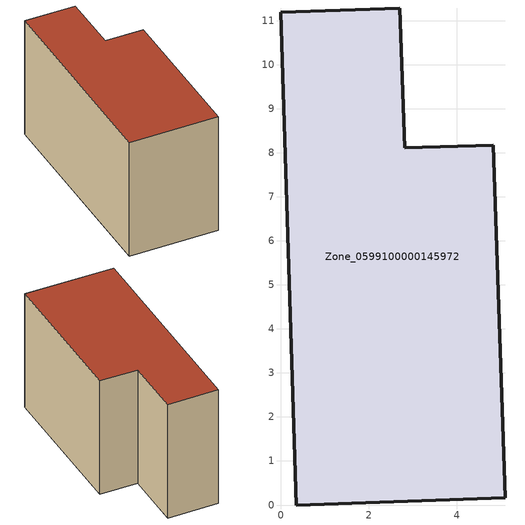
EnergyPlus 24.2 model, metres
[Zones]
Zone_0599100000145972
 floor ground (C_G): 0.35,0 0,11.19 2.7,11.29 2.82,8.11 4.83,8.17 5.1,0.16 z0
 wall outside (C_F): 0.35,0 5.1,0.16 4.83,8.17 2.82,8.11 2.7,11.29 0,11.19 0.35,0 z0:6.63
 roof outside (C_R): 0,11.19 0.35,0 5.1,0.16 4.83,8.17 2.82,8.11 2.7,11.29 z6.63
[BUILDING]
Pand.0599100000145972: North Axis=0; Terrain=City; Loads Convergence Tolerance Value=0.04; Temperature Convergence Tolerance Value=0.4; Solar Distribution=FullExterior; Maximum Number of Warmup Days=25; Minimum Number of Warmup Days=1
[Site:Location]
Rotterdam.The.Hague.AP_ZH_NLD Design_Conditions: Latitude=51.96; Longitude=4.45; Time Zone=1; Elevation=-4.5
[SITE:GROUNDTEMPERATURE:BUILDINGSURFACE]
18, 18, 18, 18, 18, 18, 18, 18, 18, 18, 18, 18
[MATERIAL] Thermal Absorptance=0.9; Solar Absorptance=0.7; Visible Absorptance=0.7
Name | Roughness | Thickness | Conductivity | Density | Specific Heat
G.TI.1946 | MediumSmooth | 0.15 | 1 | 540 | 1210
F.TI.1946 | Rough | 0.3 | 0.857143 | 1920 | 840
R.TI.1946 | MediumRough | 0.2 | 0.1 | 1500 | 1000
[CONSTRUCTION]
C_G: G.TI.1946
C_F: F.TI.1946
C_R: R.TI.1946
[ZONE]
Zone_0599100000145972: Type=1; Multiplier=1; Ceiling Height=Autocalculate; Volume=Autocalculate; Floor Area=autocalculate; Part of Total Floor Area=Yes
[ZONEINFILTRATION:DESIGNFLOWRATE]
Infil_Zone_0599100000145972: Zone or ZoneList or Space or SpaceList=Zone_0599100000145972; Schedule=AlwaysOn; Design Flow Rate Calculation Method=Flow/Area; Flow Rate per Floor Area=0.003; Constant Term Coefficient=1; Temperature Term Coefficient=0; Velocity Term Coefficient=0; Velocity Squared Term Coefficient=0
[HVACTEMPLATE:ZONE:IDEALLOADSAIRSYSTEM]
Zone_0599100000145972: Maximum Heating Supply Air Temperature=50; Minimum Cooling Supply Air Temperature=13; Maximum Heating Supply Air Humidity Ratio=0.0156; Minimum Cooling Supply Air Humidity Ratio=0.0077; Heating Limit=NoLimit; Cooling Limit=NoLimit; Dehumidification Control Type=ConstantSensibleHeatRatio; Cooling Sensible Heat Ratio=0.7; Dehumidification Setpoint=60; Humidification Control Type=None; Humidification Setpoint=30; Outdoor Air Method=None; Outdoor Air Flow Rate per Person=0.00944; Outdoor Air Flow Rate per Zone Floor Area=0; Outdoor Air Flow Rate per Zone=0; Demand Controlled Ventilation Type=None; Outdoor Air Economizer Type=NoEconomizer; Heat Recovery Type=None; Sensible Heat Recovery Effectiveness=0.7; Latent Heat Recovery Effectiveness=0.65
[ZONECONTROL:THERMOSTAT]
ThermostatControl_Zone_0599100000145972: Zone or ZoneList=Zone_0599100000145972; Control Type Schedule=DualSetpointControlType; Control 1=Thermostat_Zone_0599100000145972; Temperature Difference Between Cutout And Setpoint=0
[THERMOSTATSETPOINT:DUALSETPOINT]
Thermostat_Zone_0599100000145972: Heating Setpoint Temperature Schedule=HeatingSetpoint_Zone_0599100000145972; Cooling Setpoint Temperature Schedule=CoolingSetpoint_Zone_0599100000145972
[SCHEDULE:COMPACT]
HeatingSetpoint_Zone_0599100000145972: Through: 12/31, For: AllDays, Until: 24:00, 21
CoolingSetpoint_Zone_0599100000145972: Through: 12/31, For: AllDays, Until: 24:00, 24
DualSetpointControlType: Through: 12/31, For: AllDays, Until: 24:00, 4
AlwaysOn: Through: 12/31, For: AllDays, Until: 24:00, 1
